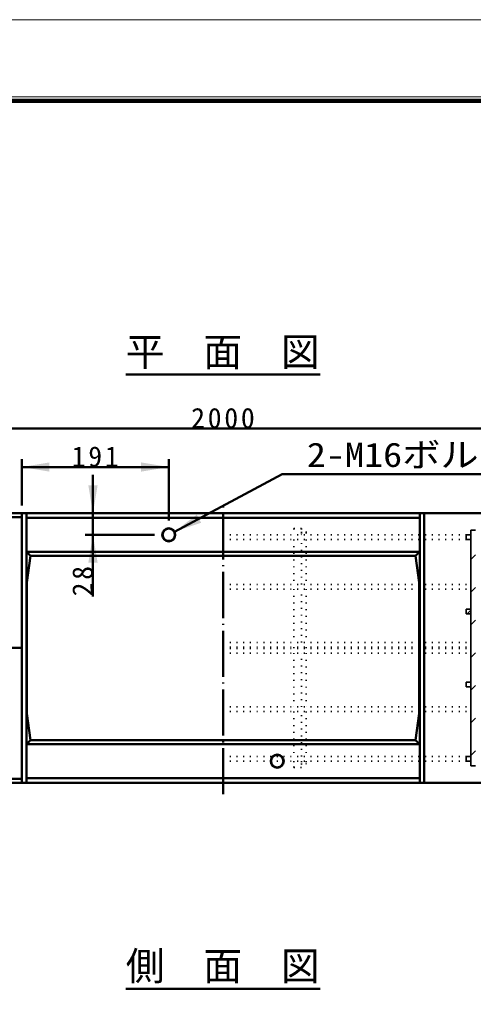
# Model space of a CAD drawing. Units: millimetres, scale not verified. Extents: x -2102 to 2102, y -1485 to 1485.
# Drawn here: x 551 to 1140, y 196 to 1485 of the extents above; entities that cross this region are included whole.
import ezdxf
from ezdxf.enums import TextEntityAlignment as Align

# ---------------------------------------------------------------- set-up
doc = ezdxf.new("R2010")
doc.units = ezdxf.units.MM
doc.header["$LTSCALE"] = 5
doc.linetypes.add('DOTTED', pattern=[1.75, 0.25, -1.5])
doc.linetypes.add('LONG_DASHED_DOTTED', pattern=[15.25, 12, -1.5, 0.25, -1.5])
doc.layers.add('0-0_V-nasSTD', color=7, linetype='Continuous', lineweight=35)
doc.layers.add('0-1_0', color=7, linetype='Continuous', lineweight=50)
doc.styles.add('ＭＳ ゴシック', font='')
doc.styles.get('ＭＳ ゴシック').set_extended_font_data('MS Gothic')

msp = doc.modelspace()

# ---------------------------------------------------------------- linework, layer by layer
at = {"layer": '0-0_V-nasSTD', "lineweight": 50}
for p, q in [((752.314, 820.351), (892.066, 894.889)), ((-176.686, 839.351), (553.814, 839.351)), ((140.314, 669.351), (553.814, 669.351)), ((-176.686, 499.351), (553.814, 499.351))]:
    msp.add_line(p, q, dxfattribs=at)
at = {"layer": '0-0_V-nasSTD', "linetype": 'LONG_DASHED_DOTTED', "lineweight": 50}
msp.add_line((815.314, 479.351), (815.314, 859.351), dxfattribs=at)
at = {"layer": '0-0_V-nasSTD', "linetype": 'DOTTED'}
for p, q in [((815.314, 816.351), (1131.314, 816.351)), ((907.314, 824.351), (907.314, 816.351)), ((916.927, 816.351), (917.314, 816.737)), ((917.314, 819.351), (917.314, 816.351)), ((923.314, 819.351), (923.314, 816.351)), ((815.314, 810.351), (1131.314, 810.351)), ((907.314, 810.351), (907.314, 751.924)), ((917.314, 751.924), (917.314, 810.351)), ((923.314, 810.351), (923.314, 751.924)), ((815.314, 751.924), (1137.314, 751.924)), ((815.314, 745.924), (1137.314, 745.924)), ((907.314, 745.924), (907.314, 676.351)), ((917.314, 676.351), (917.314, 746.027)), ((923.314, 745.924), (923.314, 676.351)), ((815.314, 676.351), (1137.314, 676.351)), ((815.314, 670.351), (1137.314, 670.351)), ((907.314, 670.351), (907.314, 668.851)), ((923.314, 670.351), (923.314, 668.851)), ((815.314, 668.851), (1137.314, 668.851)), ((815.314, 662.851), (1137.314, 662.851)), ((907.314, 662.851), (907.314, 592.778)), ((917.314, 592.778), (917.314, 662.851)), ((923.314, 662.851), (923.314, 592.778)), ((815.314, 592.778), (1137.314, 592.778)), ((815.314, 586.778), (1137.314, 586.778)), ((907.314, 586.778), (907.314, 528.351)), ((917.314, 528.351), (917.314, 586.778)), ((923.314, 586.778), (923.314, 528.351)), ((815.314, 528.351), (1131.314, 528.351)), ((815.314, 522.351), (1131.314, 522.351)), ((907.314, 514.351), (907.314, 522.351)), ((907.314, 522.351), (907.314, 514.351)), ((917.314, 522.351), (917.314, 519.351)), ((917.314, 519.351), (917.314, 514.351)), ((923.314, 522.351), (923.314, 519.351)), ((907.314, 514.351), (917.314, 514.351))]:
    msp.add_line(p, q, dxfattribs=at)
at = {"layer": '0-0_V-nasSTD'}
for p, q in [((1131.314, 816.351), (1137.314, 816.351)), ((1131.314, 816.351), (1131.314, 810.351)), ((1137.314, 822.351), (1137.314, 516.351)), ((1137.314, 822.351), (1143.314, 822.351)), ((1137.314, 810.351), (1131.314, 810.351)), ((1143.314, 790.341), (1137.314, 784.341)), ((1143.314, 747.915), (1137.314, 741.915)), ((1131.314, 719.851), (1137.314, 719.851)), ((1131.314, 719.851), (1131.314, 713.851)), ((1137.314, 713.851), (1131.314, 713.851)), ((1132.625, 713.869), (1137.314, 718.557)), ((1143.314, 705.489), (1137.314, 699.489)), ((1143.314, 663.062), (1137.314, 657.062)), ((1131.314, 624.851), (1137.314, 624.851)), ((1131.314, 624.851), (1131.314, 618.851)), ((1137.314, 618.851), (1131.314, 618.851)), ((1143.314, 620.636), (1137.314, 614.636)), ((1143.314, 578.209), (1137.314, 572.209)), ((1131.314, 528.351), (1137.314, 528.351)), ((1131.314, 528.351), (1131.314, 522.351)), ((1143.314, 535.783), (1137.314, 529.783)), ((1137.314, 522.351), (1131.314, 522.351)), ((1137.314, 516.351), (1143.314, 516.351))]:
    msp.add_line(p, q, dxfattribs=at)
at = {"layer": '0-0_V-nasSTD', "lineweight": 18}
for points in [[(-2102.5, -1485), (-2102.5, 1485), (2102.5, 1485), (2102.5, -1485)], [(-2002.5, -1385), (-2002.5, 1385), (2002.5, 1385), (2002.5, -1385)]]:
    msp.add_lwpolyline(points, close=True, dxfattribs=at)
at = {"layer": '0-0_V-nasSTD', "lineweight": 100}
msp.add_lwpolyline([(-1997.5, 1380), (-1997.5, -1380), (1997.5, -1380), (1997.5, 1380)], close=True, dxfattribs=at)
at = {"layer": '0-0_V-nasSTD', "lineweight": 50}
msp.add_lwpolyline([(-184.686, 844.351), (-184.686, 494.351), (1815.314, 494.351), (1815.314, 844.351)], close=True, dxfattribs=at)
at = {"layer": '0-0_V-nasSTD', "linetype": 'DOTTED'}
msp.add_lwpolyline([(907.314, 824.351), (917.314, 824.351), (917.314, 819.351)], dxfattribs=at)
at = {"layer": '0-0_V-nasSTD', "lineweight": 50}
for centre, radius in [((744.814, 816.351), 8.5), ((744.814, 816.351), 8), ((885.814, 522.351), 8.5), ((885.814, 522.351), 8)]:
    msp.add_circle(centre, radius, dxfattribs=at)
at = {"layer": '0-0_V-nasSTD', "linetype": 'DOTTED'}
for centre, start, end in [((920.314, 819.351), 0, 180), ((920.314, 519.351), 180, 0)]:
    msp.add_arc(centre, 3, start, end, dxfattribs=at)
at = {"layer": '0-0_V-nasSTD'}
for points in [[(553.814, 904.351), (589.814, 898.351), (589.814, 910.351)], [(708.814, 898.351), (708.814, 910.351), (744.814, 904.351)], [(640.314, 880.351), (646.314, 844.351), (652.314, 880.351)], [(752.314, 820.351), (781.254, 842.587), (784.078, 837.293)], [(752.314, 820.351), (784.078, 837.293), (786.902, 831.999)], [(640.314, 780.351), (646.314, 816.351), (652.314, 780.351)]]:
    msp.add_solid(points, dxfattribs=at)
at = {"layer": '0-1_0'}
for p, q in [((688.91, 1024.351), (941.717, 1024.351)), ((-184.686, 954.351), (1815.314, 954.351)), ((553.814, 914.351), (553.814, 854.351)), ((553.814, 904.351), (744.814, 904.351)), ((744.814, 914.351), (744.814, 834.851)), ((646.314, 894.351), (646.314, 844.351)), ((892.066, 894.889), (1192.066, 894.889)), ((553.814, 494.351), (553.814, 844.351)), ((553.814, 844.351), (1076.814, 844.351)), ((1070.814, 838.351), (559.814, 838.351)), ((646.314, 816.351), (646.314, 844.351)), ((1070.814, 494.351), (1070.814, 844.351)), ((1070.814, 844.351), (1076.814, 844.351)), ((1076.814, 494.351), (1076.814, 844.351)), ((726.314, 816.351), (636.314, 816.351)), ((646.314, 736.351), (646.314, 816.351)), ((1070.814, 794.351), (559.814, 794.351)), ((560.514, 754.351), (565.073, 789.092)), ((1065.555, 789.092), (1070.814, 794.351)), ((1070.114, 754.351), (1065.555, 789.092)), ((560.514, 754.351), (560.514, 584.351)), ((1070.114, 584.351), (1070.114, 754.351)), ((560.514, 584.351), (565.073, 549.61)), ((1070.114, 584.351), (1065.555, 549.61)), ((565.073, 549.61), (559.814, 544.351)), ((1070.814, 544.351), (559.814, 544.351)), ((1065.555, 549.61), (565.073, 549.61)), ((1065.555, 549.61), (1070.814, 544.351)), ((1076.814, 494.351), (553.814, 494.351)), ((1070.814, 500.351), (559.814, 500.351)), ((688.91, 226.89), (941.717, 226.89))]:
    msp.add_line(p, q, dxfattribs=at)
for points in [[(559.814, 494.351), (559.814, 844.351), (553.814, 844.351)], [(1065.555, 789.092), (565.073, 789.092), (559.814, 794.351)]]:
    msp.add_lwpolyline(points, dxfattribs=at)

# ---------------------------------------------------------------- texts
at = {"layer": '0-0_V-nasSTD', "style": 'ＭＳ ゴシック'}
for s, p in [('平\u3000面\u3000図', (688.91, 1024.351)), ('側\u3000面\u3000図', (688.91, 226.89))]:
    msp.add_text(s, height=36.95, dxfattribs=at).set_placement(p, align=Align.BOTTOM_LEFT)
at = {"layer": '0-0_V-nasSTD', "style": 'ＭＳ ゴシック', "width": 1.15}
msp.add_text('2-M16ボルト', height=31.67, dxfattribs=at).set_placement((924.226, 894.889), align=Align.BOTTOM_LEFT)
at = {"layer": '0-0_V-nasSTD', "char_height": 26.39, "attachment_point": 7, "style": 'ＭＳ ゴシック'}
for s, insert in [('\\T1.2;2000', (773.914, 954.351)), ('\\T1.2;191', (618.714, 904.351))]:
    msp.add_mtext(s, dxfattribs=dict(at, insert=insert))
at = {"layer": '0-0_V-nasSTD', "insert": (646.314, 736.351), "char_height": 26.39, "attachment_point": 7, "rotation": 90, "style": 'ＭＳ ゴシック'}
msp.add_mtext('\\T1.2;28', dxfattribs=at)

doc.saveas('drawing.dxf')
